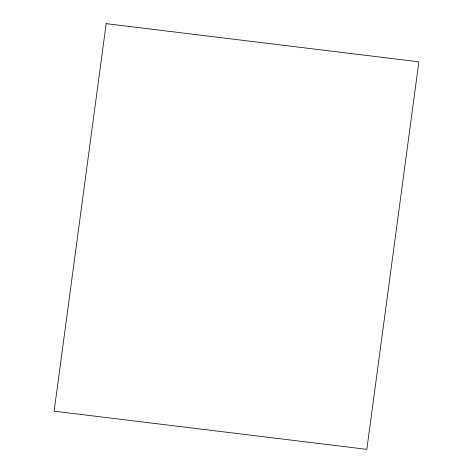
<?xml version="1.0" encoding="UTF-8"?>
<svg xmlns="http://www.w3.org/2000/svg" width="473" height="473" viewBox="0 0 473 473"><rect width="100%" height="100%" fill="white"/><g stroke="black" fill="none" stroke-linecap="round" stroke-linejoin="round"><path stroke-width="0.71" d="M106.165 23.65L54.129 411.179L366.835 449.35L418.871 61.821L106.165 23.65"/></g></svg>
